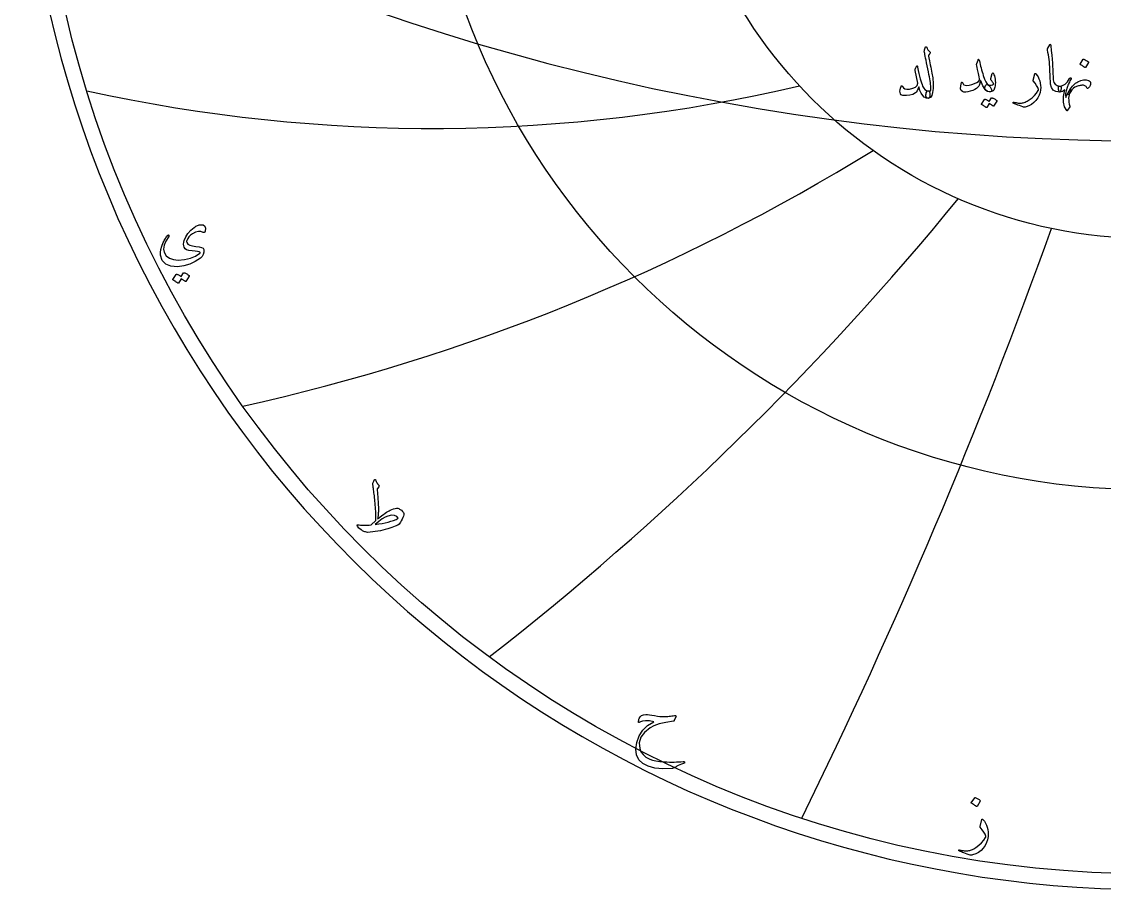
# Model space of a CAD drawing. Header units: millimetres. Extents: x -57 to 57, y -57 to 58.
# Drawn here: x -56.6 to -2.2, y -56.6 to -13 of the extents above; entities that cross this region are included whole.
import ezdxf

# ---------------------------------------------------------------- set-up
doc = ezdxf.new("R2010")
doc.units = ezdxf.units.MM
for name, color, linetype in [('CUT_OUTER', 1, 'Continuous'), ('ENGRAVE', 7, 'Continuous'), ('ENGRAVE_FINE', 8, 'Continuous'), ('TEXT', 5, 'Continuous')]:
    doc.layers.add(name, color=color, linetype=linetype)

msp = doc.modelspace()

# ---------------------------------------------------------------- linework, layer by layer
at = {"layer": 'CUT_OUTER'}
msp.add_arc((-0.0002, -0.0001), 56.5799, 134.29662, 87.80179, dxfattribs=at)
at = {"layer": 'ENGRAVE'}
for radius in [55.8, 36.5261, 23.9096]:
    msp.add_circle((0, 0), radius, dxfattribs=at)
for centre, radius, start, end in [((-35.9755, 62.3114), 80.6914, 257.597981, 283.205425), ((-67.5889, 67.5889), 102.3263, 282.474608, 301.680191), ((-123.8458, 71.5024), 147.5958, 307.932287, 320.736009), ((-275.833, 73.9092), 287.8898, 333.841619, 340.24348)]:
    msp.add_arc(centre, radius, start, end, dxfattribs=at)
at = {"layer": 'ENGRAVE_FINE'}
msp.add_arc((0, 99.6285), 118.6428, 242.077896, 297.922104, dxfattribs=at)
at = {"layer": 'TEXT'}
for points in [[(-11.2299, -14.3156), (-11.2239, -14.2997), (-11.2159, -14.2884), (-11.2058, -14.2816), (-11.1936, -14.2793), (-11.1827, -14.2812), (-11.173, -14.2867), (-11.1645, -14.296), (-11.1573, -14.309), (-11.128, -14.376), (-11.0929, -14.4352), (-11.0521, -14.4866), (-11.0055, -14.5301), (-10.9902, -14.5493), (-10.984, -14.5705), (-10.9869, -14.5938), (-10.9989, -14.6192), (-11.0073, -14.6324), (-11.0158, -14.6456), (-11.0246, -14.6588), (-11.0335, -14.672), (-11.0425, -14.6852), (-11.0513, -14.6984), (-11.0598, -14.7116), (-11.0682, -14.7248), (-11.0663, -14.7568), (-11.0509, -14.8461), (-11.0218, -14.9927), (-10.9791, -15.1967), (-10.9554, -15.3088), (-10.9337, -15.4141), (-10.9141, -15.5126), (-10.8966, -15.6043), (-10.8813, -15.6889), (-10.8685, -15.7664), (-10.8582, -15.8366), (-10.8504, -15.8996), (-10.8444, -15.959), (-10.8397, -16.0184), (-10.8362, -16.0778), (-10.8339, -16.1372), (-10.8329, -16.1968), (-10.8331, -16.2568), (-10.8345, -16.3173), (-10.8372, -16.3781), (-10.8601, -16.5821), (-10.9057, -16.732), (-10.9739, -16.8279), (-11.0649, -16.8698), (-11.1099, -16.8711), (-11.1457, -16.8583), (-11.1726, -16.8315), (-11.1903, -16.7906), (-11.1994, -16.7426), (-11.2002, -16.6941), (-11.1928, -16.6452), (-11.1771, -16.5959), (-11.1561, -16.5503), (-11.1325, -16.5192), (-11.1066, -16.5025), (-11.0781, -16.5002), (-11.0561, -16.5018), (-11.0364, -16.5031), (-11.019, -16.5042), (-11.0038, -16.5052), (-10.9908, -16.5055), (-10.9795, -16.5048), (-10.9701, -16.503), (-10.9626, -16.5002), (-10.9477, -16.4511), (-10.9428, -16.3765), (-10.9477, -16.2762), (-10.9626, -16.1504), (-10.9739, -16.0757), (-10.9882, -15.99), (-11.0053, -15.8933), (-11.0253, -15.7858), (-11.048, -15.6671), (-11.0731, -15.537), (-11.1008, -15.3956), (-11.1309, -15.2429), (-11.1606, -15.0936), (-11.187, -14.9624), (-11.2101, -14.8494), (-11.2299, -14.7545), (-11.2462, -14.6778), (-11.2588, -14.6192), (-11.2676, -14.5788), (-11.2728, -14.5565), (-11.2771, -14.5274), (-11.2769, -14.4963), (-11.2722, -14.4631), (-11.2629, -14.4278), (-11.2566, -14.4102), (-11.2509, -14.3936), (-11.2459, -14.378), (-11.2414, -14.3635), (-11.2376, -14.35), (-11.2344, -14.3375), (-11.2319, -14.326), (-11.2299, -14.3156)], [(-4.9797, -14.1803), (-4.9733, -14.1704), (-4.9673, -14.1638), (-4.9618, -14.1605), (-4.9566, -14.1605), (-4.9488, -14.1648), (-4.9417, -14.1778), (-4.9356, -14.1995), (-4.9302, -14.2298), (-4.903, -14.4763), (-4.8807, -14.7042), (-4.8634, -14.9135), (-4.851, -15.1043), (-4.8431, -15.2675), (-4.8357, -15.4137), (-4.829, -15.543), (-4.8229, -15.6554), (-4.8177, -15.7509), (-4.8135, -15.8295), (-4.8103, -15.8912), (-4.8081, -15.9359), (-4.7788, -16.07), (-4.7141, -16.1686), (-4.6138, -16.2317), (-4.4781, -16.2593), (-4.4404, -16.2692), (-4.4162, -16.2923), (-4.4057, -16.3286), (-4.4088, -16.3781), (-4.4243, -16.4561), (-4.441, -16.5118), (-4.4589, -16.5452), (-4.4781, -16.5563), (-4.6691, -16.5312), (-4.8098, -16.4557), (-4.9001, -16.3299), (-4.9401, -16.1537), (-4.9464, -16.0695), (-4.9521, -15.985), (-4.9571, -15.9003), (-4.9615, -15.8155), (-4.9656, -15.7304), (-4.9694, -15.6451), (-4.973, -15.5596), (-4.9764, -15.4739), (-4.9826, -15.3105), (-4.9912, -15.1633), (-5.0024, -15.0324), (-5.016, -14.9179), (-5.0321, -14.8078), (-5.0507, -14.6906), (-5.0717, -14.5661), (-5.0952, -14.4344), (-5.0983, -14.4107), (-5.0977, -14.389), (-5.0933, -14.3694), (-5.0853, -14.3519)], [(-8.514, -14.9921), (-8.495, -15.0786), (-8.4744, -15.1666), (-8.4521, -15.256), (-8.4282, -15.3469), (-8.4026, -15.4396), (-8.3754, -15.5346), (-8.3465, -15.6318), (-8.316, -15.7313), (-8.2543, -15.9103), (-8.198, -16.0448), (-8.1471, -16.1347), (-8.1015, -16.1801), (-8.0617, -16.2071), (-8.0215, -16.2453), (-7.9808, -16.2946), (-7.9398, -16.355), (-7.901, -16.4299), (-7.8903, -16.4862), (-7.9076, -16.5239), (-7.953, -16.5431), (-8.0996, -16.5283), (-8.2294, -16.4309), (-8.3422, -16.2511), (-8.4381, -15.9887), (-8.4402, -15.9844), (-8.443, -15.9813), (-8.4468, -15.9794), (-8.4513, -15.9788), (-8.4546, -15.9794), (-8.4579, -15.9813), (-8.4612, -15.9844), (-8.4645, -15.9887), (-8.4738, -16.0312), (-8.4851, -16.0762), (-8.4985, -16.1236), (-8.514, -16.1735), (-8.5309, -16.2207), (-8.5486, -16.2601), (-8.5672, -16.2917), (-8.5866, -16.3154), (-8.6563, -16.3763), (-8.7433, -16.4301), (-8.8477, -16.4769), (-8.9694, -16.5167), (-9.0931, -16.5462), (-9.2004, -16.5588), (-9.2911, -16.5545), (-9.3654, -16.5332), (-9.4289, -16.48), (-9.4578, -16.3864), (-9.452, -16.2523), (-9.4116, -16.0778), (-9.4077, -16.072), (-9.4025, -16.0679), (-9.3961, -16.0654), (-9.3885, -16.0646), (-9.3794, -16.0656), (-9.372, -16.0687), (-9.3662, -16.0739), (-9.3621, -16.0811), (-9.3464, -16.1176), (-9.3291, -16.1479), (-9.3101, -16.1721), (-9.2895, -16.19), (-9.2251, -16.2139), (-9.1377, -16.2197), (-9.0271, -16.2073), (-8.8935, -16.1768), (-8.751, -16.131), (-8.6402, -16.0795), (-8.5612, -16.0221), (-8.514, -15.959), (-8.5062, -15.8951), (-8.519, -15.7858), (-8.5524, -15.6311), (-8.6064, -15.431), (-8.6324, -15.3256), (-8.6476, -15.2404), (-8.6522, -15.1755), (-8.646, -15.1307), (-8.5833, -14.9525), (-8.5765, -14.9337), (-8.5693, -14.9203), (-8.5616, -14.9123), (-8.5536, -14.9096), (-8.5437, -14.9148), (-8.5338, -14.9302), (-8.5239, -14.956), (-8.514, -14.9921)], [(-3.3, -14.9129), (-3.2959, -14.9088), (-3.2901, -14.9063), (-3.2827, -14.9055), (-3.2736, -14.9063), (-3.2095, -14.9323), (-3.149, -14.9641), (-3.0923, -15.0016), (-3.0393, -15.0449), (-3.0341, -15.0515), (-3.0319, -15.0581), (-3.0325, -15.0647), (-3.036, -15.0713), (-3.1911, -15.3221), (-3.1969, -15.3281), (-3.2043, -15.3295), (-3.2134, -15.3264), (-3.2241, -15.3188), (-3.2334, -15.3122), (-3.248, -15.3023), (-3.268, -15.2891), (-3.2934, -15.2726), (-3.3245, -15.2528), (-3.3619, -15.2297), (-3.4054, -15.2033), (-3.4551, -15.1736), (-3.4617, -15.1687), (-3.465, -15.1637), (-3.465, -15.1588), (-3.4617, -15.1538)], [(-11.0682, -16.8731), (-11.1348, -16.8692), (-11.1928, -16.8574), (-11.2421, -16.8378), (-11.2827, -16.8104), (-11.358, -16.7277), (-11.4287, -16.6149), (-11.4949, -16.472), (-11.5566, -16.2989), (-11.5993, -16.4095), (-11.6416, -16.4969), (-11.6834, -16.5613), (-11.7249, -16.6025), (-11.8536, -16.6712), (-12.0021, -16.7155), (-12.1704, -16.7355), (-12.3585, -16.7312), (-12.4117, -16.7184), (-12.4525, -16.69), (-12.481, -16.6458), (-12.4971, -16.586), (-12.5014, -16.5157), (-12.4946, -16.44), (-12.4767, -16.3589), (-12.4476, -16.2725), (-12.4418, -16.2608), (-12.4344, -16.2519), (-12.4253, -16.2459), (-12.4146, -16.2428), (-12.401, -16.2432), (-12.3898, -16.2478), (-12.3812, -16.2564), (-12.375, -16.2692), (-12.3245, -16.3433), (-12.2488, -16.3905), (-12.1479, -16.4109), (-12.0219, -16.4045), (-11.847, -16.3643), (-11.7183, -16.303), (-11.6358, -16.2207), (-11.5995, -16.1174), (-11.7348, -15.4706), (-11.7393, -15.4409), (-11.7397, -15.4145), (-11.736, -15.3914), (-11.7282, -15.3716), (-11.6721, -15.2726), (-11.6641, -15.2596), (-11.6564, -15.2503), (-11.6492, -15.2448), (-11.6424, -15.2429), (-11.6331, -15.2479), (-11.6251, -15.2594), (-11.6183, -15.2776), (-11.6127, -15.3023), (-11.5798, -15.4674), (-11.5471, -15.6195), (-11.5146, -15.7586), (-11.4823, -15.8848), (-11.4507, -15.9979), (-11.4201, -16.098), (-11.3905, -16.1852), (-11.3619, -16.2593), (-11.3093, -16.3548), (-11.2439, -16.4268), (-11.1658, -16.4753), (-11.0748, -16.5002), (-11.0492, -16.5089), (-11.0286, -16.5283), (-11.0129, -16.5584), (-11.0022, -16.5992), (-10.9993, -16.6208), (-10.9972, -16.6425), (-10.996, -16.6645), (-10.9956, -16.6867), (-10.9964, -16.709), (-10.9989, -16.7316), (-11.003, -16.7544), (-11.0088, -16.7774), (-11.0224, -16.8193), (-11.0368, -16.8492), (-11.0521, -16.8671), (-11.0682, -16.8731)], [(-7.8474, -16.058), (-7.8668, -16.0256), (-7.8853, -15.9978), (-7.9031, -15.9745), (-7.92, -15.9557), (-7.9322, -15.9396), (-7.939, -15.9211), (-7.9404, -15.9), (-7.9365, -15.8765), (-7.8672, -15.6257), (-7.8575, -15.6039), (-7.8449, -15.5977), (-7.8295, -15.6072), (-7.8111, -15.6323), (-7.7835, -15.6857), (-7.7599, -15.7503), (-7.7406, -15.826), (-7.7253, -15.9128), (-7.7164, -15.9961), (-7.7129, -16.0778), (-7.7148, -16.1578), (-7.722, -16.2362), (-7.7338, -16.3045), (-7.7492, -16.3641), (-7.7684, -16.415), (-7.7913, -16.4573), (-7.8196, -16.4887), (-7.8581, -16.5134), (-7.907, -16.5316), (-7.9662, -16.5431), (-8.0268, -16.5454), (-8.0833, -16.5357), (-8.1357, -16.514), (-8.184, -16.4804), (-8.2213, -16.4377), (-8.2409, -16.3888), (-8.2428, -16.3338), (-8.2269, -16.2725), (-8.2015, -16.2224), (-8.1716, -16.1908), (-8.1372, -16.1778), (-8.0982, -16.1834), (-8.0083, -16.2051), (-7.9299, -16.2073), (-7.8631, -16.1902), (-7.8078, -16.1537), (-7.8066, -16.144), (-7.8127, -16.1248), (-7.8264, -16.0962), (-7.8474, -16.058)], [(-5.7387, -15.6356), (-5.7368, -15.6296), (-5.7346, -15.6249), (-5.7319, -15.6214), (-5.7288, -15.6191), (-5.7195, -15.6183), (-5.7082, -15.6224), (-5.6948, -15.6315), (-5.6793, -15.6455), (-5.6191, -15.7171), (-5.5671, -15.7998), (-5.5234, -15.8936), (-5.4879, -15.9986), (-5.4603, -16.1116), (-5.4433, -16.223), (-5.4372, -16.3327), (-5.4417, -16.4408), (-5.471, -16.5831), (-5.5192, -16.7197), (-5.5865, -16.8504), (-5.6727, -16.9754), (-5.7758, -17.0886), (-5.8938, -17.1808), (-6.0266, -17.252), (-6.1743, -17.3021), (-6.2139, -17.3106), (-6.2535, -17.3128), (-6.2931, -17.3089), (-6.3327, -17.2988), (-6.424, -17.267), (-6.5064, -17.2374), (-6.5799, -17.21), (-6.6445, -17.185), (-6.7001, -17.1622), (-6.7464, -17.1417), (-6.7835, -17.1234), (-6.8112, -17.1074), (-6.817, -17.1025), (-6.8211, -17.0975), (-6.8236, -17.0926), (-6.8244, -17.0876), (-6.8238, -17.0812), (-6.8219, -17.0752), (-6.8188, -17.0697), (-6.8145, -17.0645), (-6.8089, -17.0606), (-6.8021, -17.0587), (-6.7941, -17.0589), (-6.7848, -17.0612), (-6.7283, -17.0764), (-6.6742, -17.0889), (-6.6227, -17.0987), (-6.5736, -17.1058), (-6.5266, -17.1102), (-6.4812, -17.112), (-6.4375, -17.111), (-6.3954, -17.1074), (-6.3534, -17.1007), (-6.31, -17.0905), (-6.2652, -17.0768), (-6.2188, -17.0596), (-6.1711, -17.0386), (-6.1219, -17.0138), (-6.0713, -16.985), (-6.0192, -16.9523), (-5.873, -16.8471), (-5.7478, -16.7329), (-5.6436, -16.6095), (-5.5605, -16.4771), (-5.5551, -16.4664), (-5.5522, -16.454), (-5.5518, -16.44), (-5.5539, -16.4243), (-5.5885, -16.3317), (-5.643, -16.2288), (-5.7172, -16.1156), (-5.8113, -15.992), (-5.8154, -15.9842), (-5.8179, -15.9772), (-5.8187, -15.971), (-5.8179, -15.9656)], [(-3.9501, -16.5299), (-3.9864, -16.6079), (-4.0128, -16.69), (-4.0293, -16.7762), (-4.0359, -16.8665), (-4.033, -16.9606), (-4.0211, -17.0579), (-4, -17.1586), (-3.9699, -17.2625), (-3.9662, -17.2763), (-3.9649, -17.2881), (-3.9662, -17.2978), (-3.9699, -17.3054), (-4.0887, -17.4737), (-4.0996, -17.4859), (-4.1093, -17.4927), (-4.1178, -17.4941), (-4.125, -17.4902), (-4.238, -17.2965), (-4.2933, -17.0587), (-4.2908, -16.7768), (-4.2306, -16.4507), (-4.2881, -16.4969), (-4.3486, -16.5299), (-4.4119, -16.5497), (-4.4781, -16.5563), (-4.4923, -16.552), (-4.5053, -16.539), (-4.5171, -16.5173), (-4.5276, -16.487), (-4.5336, -16.4688), (-4.5383, -16.4503), (-4.5418, -16.4316), (-4.5441, -16.4128), (-4.5457, -16.3939), (-4.5474, -16.3752), (-4.549, -16.3568), (-4.5507, -16.3385), (-4.5486, -16.3051), (-4.5358, -16.2808), (-4.5123, -16.2655), (-4.4781, -16.2593), (-4.3434, -16.2292), (-4.2166, -16.1554), (-4.0976, -16.0378), (-3.9864, -15.8765), (-3.9713, -15.8561), (-3.9559, -15.8443), (-3.94, -15.8412), (-3.9237, -15.8468), (-3.9117, -15.8573), (-3.9055, -15.8691), (-3.9051, -15.8821), (-3.9105, -15.8963), (-3.9397, -15.9479), (-3.9678, -16.0003), (-3.995, -16.0535), (-4.0211, -16.1075), (-4.0461, -16.1624), (-4.0701, -16.2181), (-4.0931, -16.2746), (-4.1151, -16.3319), (-4.1638, -16.488), (-4.191, -16.6231), (-4.1968, -16.7372), (-4.1811, -16.8302), (-4.1797, -16.8331), (-4.1786, -16.8352), (-4.178, -16.8364), (-4.1778, -16.8368), (-4.1776, -16.8364), (-4.177, -16.8352), (-4.1759, -16.8331), (-4.1745, -16.8302), (-4.1544, -16.7829), (-4.1337, -16.7366), (-4.1123, -16.6913), (-4.0904, -16.6471), (-4.0676, -16.6037), (-4.0437, -16.5609), (-4.0189, -16.5187), (-3.993, -16.4771), (-3.9742, -16.4482), (-3.9575, -16.4309), (-3.9429, -16.4251), (-3.9303, -16.4309), (-3.9241, -16.4433), (-3.9253, -16.4639), (-3.934, -16.4928), (-3.9501, -16.5299)], [(-3.1185, -16.3517), (-3.1612, -16.2849), (-3.2167, -16.2395), (-3.2849, -16.2156), (-3.366, -16.2131), (-3.412, -16.219), (-3.4576, -16.2267), (-3.5027, -16.2363), (-3.5475, -16.2478), (-3.5918, -16.2615), (-3.6358, -16.2779), (-3.6793, -16.297), (-3.7224, -16.3187), (-3.7962, -16.3682), (-3.8659, -16.4375), (-3.9315, -16.5266), (-3.993, -16.6355), (-4.0105, -16.6601), (-4.0268, -16.6743), (-4.0419, -16.6782), (-4.0557, -16.6718), (-4.0672, -16.659), (-4.0722, -16.6438), (-4.0706, -16.626), (-4.0623, -16.6058), (-4.0497, -16.5792), (-4.0384, -16.5555), (-4.0283, -16.5347), (-4.0194, -16.5167), (-4.0116, -16.5015), (-4.0046, -16.4887), (-3.9984, -16.4784), (-3.993, -16.4705), (-3.9445, -16.3975), (-3.8948, -16.3303), (-3.8439, -16.2688), (-3.7917, -16.2131), (-3.7383, -16.163), (-3.6836, -16.1182), (-3.6277, -16.0788), (-3.5706, -16.0448), (-3.424, -15.9782), (-3.2876, -15.9433), (-3.1616, -15.9402), (-3.0459, -15.9689), (-2.9966, -15.9939), (-2.9609, -16.0258), (-2.9389, -16.0648), (-2.9304, -16.1108), (-2.9353, -16.1735), (-2.9535, -16.2329), (-2.9848, -16.289), (-3.0294, -16.3418), (-3.0585, -16.3647), (-3.083, -16.374), (-3.103, -16.3697), (-3.1185, -16.3517)], [(-7.9068, -16.85), (-7.9027, -16.8459), (-7.8969, -16.8434), (-7.8895, -16.8426), (-7.8804, -16.8434), (-7.8479, -16.8556), (-7.8165, -16.869), (-7.786, -16.8836), (-7.7566, -16.8995), (-7.7281, -16.9168), (-7.7001, -16.9358), (-7.6728, -16.9564), (-7.6461, -16.9787), (-7.6409, -16.9855), (-7.6387, -16.9927), (-7.6393, -17.0004), (-7.6428, -17.0084), (-7.8012, -17.2592), (-7.8055, -17.2625), (-7.8119, -17.2625), (-7.8204, -17.2592), (-7.8309, -17.2526), (-7.8381, -17.2465), (-7.8499, -17.2382), (-7.8662, -17.2276), (-7.887, -17.2147), (-7.9126, -17.1993), (-7.9431, -17.1813), (-7.9786, -17.1605), (-8.019, -17.1371), (-8.1444, -17.3318), (-8.1502, -17.3378), (-8.1576, -17.3392), (-8.1667, -17.3361), (-8.1774, -17.3285), (-8.1867, -17.3219), (-8.2013, -17.312), (-8.2213, -17.2988), (-8.2467, -17.2823), (-8.2778, -17.2625), (-8.3152, -17.2394), (-8.3587, -17.213), (-8.4084, -17.1833), (-8.4136, -17.1784), (-8.4158, -17.1734), (-8.4152, -17.1685), (-8.4117, -17.1635), (-8.25, -16.9226), (-8.2459, -16.9185), (-8.2401, -16.916), (-8.2327, -16.9152), (-8.2236, -16.916), (-8.196, -16.925), (-8.1691, -16.9354), (-8.1432, -16.9473), (-8.118, -16.9606), (-8.0937, -16.9751), (-8.0701, -16.9907), (-8.0475, -17.0073), (-8.0256, -17.0249)], [(-47.4691, -23.601), (-47.5831, -23.5629), (-47.7102, -23.5614), (-47.8506, -23.5964), (-48.0042, -23.6679), (-48.1016, -23.7361), (-48.1828, -23.8175), (-48.2477, -23.9121), (-48.2963, -24.0199), (-48.3012, -24.0414), (-48.3016, -24.0639), (-48.2976, -24.0872), (-48.2893, -24.1114), (-48.2334, -24.1866), (-48.1397, -24.2434), (-48.0081, -24.2817), (-47.8387, -24.3015), (-47.6715, -24.3193), (-47.5501, -24.3516), (-47.4744, -24.3985), (-47.4445, -24.4599), (-47.4412, -24.5884), (-47.4665, -24.7028), (-47.5204, -24.8031), (-47.6029, -24.8893), (-47.8649, -25.0682), (-48.1441, -25.2), (-48.4404, -25.2847), (-48.7539, -25.3223), (-49.0962, -25.2985), (-49.3523, -25.1956), (-49.5222, -25.0134), (-49.6058, -24.752), (-49.6106, -24.6086), (-49.5899, -24.4528), (-49.5437, -24.2848), (-49.472, -24.1044), (-49.447, -24.0542), (-49.4214, -24.0058), (-49.3951, -23.9592), (-49.3682, -23.9143), (-49.3403, -23.8709), (-49.3114, -23.8289), (-49.2814, -23.7882), (-49.2502, -23.7488), (-49.2335, -23.7326), (-49.2186, -23.726), (-49.2054, -23.729), (-49.1939, -23.7418), (-49.1875, -23.7576), (-49.186, -23.7735), (-49.1893, -23.7893), (-49.1974, -23.8052), (-49.3422, -24.0384), (-49.428, -24.2487), (-49.4548, -24.4361), (-49.4227, -24.6007), (-49.3193, -24.774), (-49.1675, -24.8964), (-48.9673, -24.9676), (-48.7187, -24.9879), (-48.4002, -24.9626), (-48.1133, -24.8972), (-47.8581, -24.7919), (-47.6346, -24.6464), (-47.6211, -24.6341), (-47.6161, -24.6218), (-47.6194, -24.6095), (-47.631, -24.5972), (-47.6783, -24.5743), (-47.7604, -24.5549), (-47.8772, -24.5391), (-48.0288, -24.5268), (-48.183, -24.5078), (-48.3007, -24.4722), (-48.3819, -24.4198), (-48.4266, -24.3508), (-48.4472, -24.2696), (-48.453, -24.1844), (-48.4437, -24.0953), (-48.4195, -24.0023), (-48.341, -23.8195), (-48.2321, -23.6512), (-48.0928, -23.4974), (-47.9232, -23.3581), (-47.8781, -23.3251), (-47.8343, -23.2965), (-47.7919, -23.2723), (-47.7507, -23.2525), (-47.7111, -23.2369), (-47.6733, -23.2252), (-47.6372, -23.2175), (-47.6029, -23.2138), (-47.4687, -23.2263), (-47.3864, -23.2851), (-47.356, -23.39), (-47.3776, -23.5412), (-47.3939, -23.5819), (-47.4146, -23.6054), (-47.4396, -23.6118), (-47.4691, -23.601)], [(-48.4547, -25.632), (-48.4503, -25.6276), (-48.4442, -25.625), (-48.4362, -25.6241), (-48.4266, -25.625), (-48.3919, -25.638), (-48.3584, -25.6523), (-48.3259, -25.6679), (-48.2946, -25.6848), (-48.2641, -25.7033), (-48.2343, -25.7236), (-48.2051, -25.7456), (-48.1766, -25.7693), (-48.1711, -25.7766), (-48.1687, -25.7843), (-48.1694, -25.7924), (-48.1731, -25.801), (-48.3421, -26.0685), (-48.3467, -26.072), (-48.3535, -26.072), (-48.3625, -26.0685), (-48.3738, -26.0615), (-48.3815, -26.055), (-48.394, -26.0461), (-48.4114, -26.0348), (-48.4336, -26.021), (-48.4609, -26.0046), (-48.4934, -25.9854), (-48.5313, -25.9633), (-48.5744, -25.9383), (-48.7082, -26.146), (-48.7143, -26.1523), (-48.7222, -26.1539), (-48.7319, -26.1506), (-48.7434, -26.1424), (-48.7533, -26.1354), (-48.7689, -26.1248), (-48.7902, -26.1108), (-48.8173, -26.0932), (-48.8505, -26.072), (-48.8903, -26.0474), (-48.9367, -26.0192), (-48.9898, -25.9876), (-48.9953, -25.9823), (-48.9977, -25.977), (-48.997, -25.9717), (-48.9933, -25.9664), (-48.8208, -25.7095), (-48.8164, -25.7051), (-48.8102, -25.7024), (-48.8023, -25.7016), (-48.7926, -25.7024), (-48.7632, -25.712), (-48.7346, -25.7231), (-48.7068, -25.7358), (-48.68, -25.75), (-48.654, -25.7655), (-48.629, -25.7821), (-48.6048, -25.7998), (-48.5814, -25.8186)], [(-38.9532, -36.1953), (-38.9365, -36.157), (-38.9215, -36.1231), (-38.9083, -36.0936), (-38.8969, -36.0686), (-38.8874, -36.0481), (-38.8802, -36.0325), (-38.8751, -36.0217), (-38.8722, -36.0158), (-38.8663, -36.0081), (-38.859, -36.0026), (-38.8505, -35.9993), (-38.8406, -35.9982), (-38.8324, -35.9995), (-38.8256, -36.0034), (-38.8201, -36.01), (-38.8159, -36.0193), (-38.7974, -36.0642), (-38.7807, -36.1038), (-38.7658, -36.1381), (-38.7526, -36.1671), (-38.745, -36.1799), (-38.7363, -36.1935), (-38.7265, -36.208), (-38.7156, -36.2234), (-38.7034, -36.2397), (-38.6896, -36.2569), (-38.6743, -36.2749), (-38.6575, -36.2938), (-38.647, -36.313), (-38.6434, -36.3317), (-38.647, -36.3499), (-38.6575, -36.3678), (-38.7244, -36.4558), (-38.7334, -36.4701), (-38.7394, -36.4848), (-38.7422, -36.5), (-38.742, -36.5156), (-38.7077, -36.903), (-38.6857, -37.217), (-38.676, -37.4574), (-38.6786, -37.6244), (-38.6823, -37.6868), (-38.6861, -37.7436), (-38.6902, -37.795), (-38.6945, -37.8409), (-38.699, -37.8815), (-38.7037, -37.917), (-38.7087, -37.9475), (-38.7138, -37.9729), (-38.6086, -37.8924), (-38.511, -37.8198), (-38.4211, -37.7551), (-38.339, -37.6983), (-38.2647, -37.6493), (-38.1986, -37.6077), (-38.1406, -37.5736), (-38.0908, -37.547), (-38.0021, -37.5074), (-37.9192, -37.4766), (-37.842, -37.4546), (-37.7705, -37.4414), (-37.7326, -37.4403), (-37.693, -37.4475), (-37.6517, -37.4631), (-37.6086, -37.4871), (-37.5232, -37.5476), (-37.4607, -37.6059), (-37.4211, -37.662), (-37.4044, -37.7159), (-37.4055, -37.776), (-37.4194, -37.8435), (-37.446, -37.9185), (-37.4854, -38.001), (-37.5294, -38.0822), (-37.5698, -38.1498), (-37.6068, -38.2037), (-37.6402, -38.2439), (-37.7089, -38.2947), (-37.8268, -38.3522), (-37.994, -38.4162), (-38.2105, -38.4868), (-38.3311, -38.5218), (-38.4538, -38.5528), (-38.5784, -38.5799), (-38.705, -38.603), (-38.8332, -38.6223), (-38.9624, -38.6382), (-39.0928, -38.6505), (-39.2242, -38.6593), (-39.2723, -38.6496), (-39.318, -38.6382), (-39.3612, -38.625), (-39.402, -38.61), (-39.4408, -38.5933), (-39.4781, -38.5748), (-39.5139, -38.5546), (-39.5481, -38.5326), (-39.6081, -38.4886), (-39.6581, -38.4446), (-39.6979, -38.4006), (-39.7276, -38.3566), (-39.7439, -38.32), (-39.747, -38.295), (-39.7368, -38.2813), (-39.7135, -38.2791), (-39.6476, -38.2869), (-39.5767, -38.2928), (-39.5007, -38.2966), (-39.4196, -38.2985), (-39.3335, -38.2984), (-39.2423, -38.2963), (-39.146, -38.2922), (-39.0447, -38.2862), (-38.8124, -38.0574), (-38.8081, -37.9654), (-38.8058, -37.8726), (-38.8055, -37.7788), (-38.8071, -37.6842), (-38.8105, -37.5885), (-38.8155, -37.4915), (-38.822, -37.3932), (-38.83, -37.2935), (-38.839, -37.1948), (-38.8485, -37.0995), (-38.8584, -37.0074), (-38.8687, -36.9186), (-38.8791, -36.8329), (-38.889, -36.7501), (-38.8984, -36.6701), (-38.9074, -36.593), (-38.9159, -36.5216), (-38.9237, -36.4588), (-38.9309, -36.4046), (-38.9374, -36.359), (-38.9432, -36.3217), (-38.9484, -36.2925), (-38.9529, -36.2715), (-38.9567, -36.2586), (-38.9591, -36.2441), (-38.9594, -36.2287), (-38.9574, -36.2124), (-38.9532, -36.1953)], [(-38.1999, -37.8426), (-38.3361, -37.8992), (-38.4877, -37.9878), (-38.6547, -38.1086), (-38.837, -38.2615), (-38.6603, -38.2396), (-38.4925, -38.2127), (-38.3338, -38.1807), (-38.1841, -38.1436), (-38.0436, -38.1019), (-37.9126, -38.056), (-37.791, -38.006), (-37.679, -37.9518), (-37.7551, -37.8578), (-37.8673, -37.8083), (-38.0156, -37.8033), (-38.1999, -37.8426)], [(-23.7417, -47.918), (-23.8262, -48.1081), (-23.8339, -48.1207), (-23.8429, -48.1301), (-23.8532, -48.1365), (-23.8649, -48.1398), (-24.2554, -48.2014), (-24.5821, -48.2771), (-24.845, -48.3668), (-25.0441, -48.4707), (-25.3233, -48.6984), (-25.5026, -48.9485), (-25.582, -49.2211), (-25.5615, -49.5161), (-25.4995, -49.6758), (-25.3943, -49.8171), (-25.2461, -49.9398), (-25.0547, -50.0441), (-24.9202, -50.0908), (-24.7528, -50.1286), (-24.5524, -50.1576), (-24.319, -50.1779), (-24.1949, -50.1838), (-24.0726, -50.1876), (-23.952, -50.1891), (-23.8332, -50.1884), (-23.7166, -50.1858), (-23.6027, -50.1814), (-23.4913, -50.1752), (-23.3827, -50.1673), (-23.3571, -50.1656), (-23.3369, -50.1673), (-23.3219, -50.1726), (-23.3123, -50.1814), (-23.307, -50.1922), (-23.3052, -50.2034), (-23.307, -50.2151), (-23.3123, -50.2272), (-23.3161, -50.2337), (-23.3206, -50.239), (-23.3258, -50.2433), (-23.3316, -50.2465), (-23.3379, -50.2493), (-23.3444, -50.2522), (-23.3511, -50.2554), (-23.358, -50.2588), (-23.4594, -50.2912), (-23.549, -50.3248), (-23.6266, -50.3598), (-23.6924, -50.3961), (-23.7346, -50.4223), (-23.7729, -50.4445), (-23.8076, -50.4628), (-23.8385, -50.4771), (-23.8652, -50.4881), (-23.8873, -50.4964), (-23.9048, -50.5022), (-23.9177, -50.5052), (-24.3991, -50.5231), (-24.8083, -50.4885), (-25.1453, -50.4016), (-25.4102, -50.2624), (-25.6016, -50.0714), (-25.7147, -49.8329), (-25.7494, -49.5469), (-25.7059, -49.2134), (-25.5906, -48.8775), (-25.4102, -48.5912), (-25.1647, -48.3547), (-24.854, -48.168), (-25.074, -48.1259), (-25.2659, -48.116), (-25.4295, -48.1383), (-25.5651, -48.1926), (-25.5769, -48.197), (-25.5879, -48.1996), (-25.5981, -48.2005), (-25.6073, -48.1996), (-25.615, -48.1968), (-25.6205, -48.1917), (-25.6238, -48.1845), (-25.6249, -48.175), (-25.6201, -48.1312), (-25.6126, -48.0879), (-25.6025, -48.045), (-25.5897, -48.0025), (-25.5448, -47.92), (-25.4735, -47.8591), (-25.3759, -47.8197), (-25.2518, -47.8019), (-25.1732, -47.8025), (-25.0749, -47.8116), (-24.9568, -47.8289), (-24.8188, -47.8547), (-24.6765, -47.8804), (-24.5451, -47.8978), (-24.4248, -47.9068), (-24.3155, -47.9075), (-24.2629, -47.9052), (-24.2072, -47.9018), (-24.1485, -47.8973), (-24.0867, -47.8916), (-24.0218, -47.8847), (-23.9538, -47.8762), (-23.8827, -47.8662), (-23.8086, -47.8547), (-23.7661, -47.8534), (-23.7408, -47.8635), (-23.7327, -47.885), (-23.7417, -47.918)], [(-8.7495, -51.9806), (-8.7451, -51.9762), (-8.739, -51.9735), (-8.731, -51.9726), (-8.7214, -51.9735), (-8.6529, -52.0012), (-8.5885, -52.0351), (-8.528, -52.0752), (-8.4714, -52.1214), (-8.4659, -52.1284), (-8.4635, -52.1354), (-8.4642, -52.1425), (-8.4679, -52.1495), (-8.6334, -52.417), (-8.6395, -52.4234), (-8.6474, -52.425), (-8.6571, -52.4217), (-8.6686, -52.4135), (-8.6785, -52.4065), (-8.6941, -52.3959), (-8.7154, -52.3818), (-8.7425, -52.3642), (-8.7757, -52.3431), (-8.8155, -52.3185), (-8.8619, -52.2903), (-8.915, -52.2586), (-8.922, -52.2534), (-8.9255, -52.2481), (-8.9255, -52.2428), (-8.922, -52.2375)], [(-8.3905, -53.0753), (-8.3885, -53.0689), (-8.3861, -53.0638), (-8.3832, -53.0601), (-8.3799, -53.0577), (-8.37, -53.0568), (-8.3579, -53.0612), (-8.3436, -53.0709), (-8.3271, -53.0858), (-8.2629, -53.1622), (-8.2074, -53.2504), (-8.1608, -53.3505), (-8.123, -53.4625), (-8.0935, -53.583), (-8.0754, -53.7018), (-8.0688, -53.8189), (-8.0737, -53.9342), (-8.1049, -54.086), (-8.1564, -54.2316), (-8.2281, -54.3711), (-8.3201, -54.5044), (-8.4301, -54.6252), (-8.5559, -54.7235), (-8.6976, -54.7994), (-8.8551, -54.8529), (-8.8974, -54.8619), (-8.9396, -54.8643), (-8.9818, -54.8601), (-9.0241, -54.8494), (-9.1214, -54.8154), (-9.2093, -54.7838), (-9.2878, -54.7546), (-9.3567, -54.7279), (-9.416, -54.7036), (-9.4654, -54.6817), (-9.5049, -54.6622), (-9.5345, -54.6452), (-9.5406, -54.6399), (-9.545, -54.6346), (-9.5477, -54.6294), (-9.5486, -54.6241), (-9.5479, -54.6173), (-9.5459, -54.6109), (-9.5426, -54.6049), (-9.538, -54.5994), (-9.5321, -54.5953), (-9.5248, -54.5933), (-9.5162, -54.5935), (-9.5063, -54.5959), (-9.446, -54.6121), (-9.3884, -54.6254), (-9.3334, -54.6358), (-9.281, -54.6434), (-9.2309, -54.6482), (-9.1825, -54.65), (-9.1358, -54.649), (-9.091, -54.6452), (-9.0462, -54.638), (-8.9999, -54.6272), (-8.952, -54.6125), (-8.9026, -54.5942), (-8.8517, -54.5718), (-8.7992, -54.5453), (-8.7452, -54.5146), (-8.6897, -54.4798), (-8.5337, -54.3676), (-8.4002, -54.2457), (-8.2891, -54.1141), (-8.2004, -53.9729), (-8.1947, -53.9614), (-8.1916, -53.9482), (-8.1912, -53.9333), (-8.1934, -53.9166), (-8.2303, -53.8178), (-8.2884, -53.708), (-8.3676, -53.5872), (-8.4679, -53.4554), (-8.4723, -53.4471), (-8.475, -53.4396), (-8.4758, -53.433), (-8.475, -53.4273)]]:
    msp.add_lwpolyline(points, close=True, dxfattribs=at)

doc.saveas('drawing.dxf')
